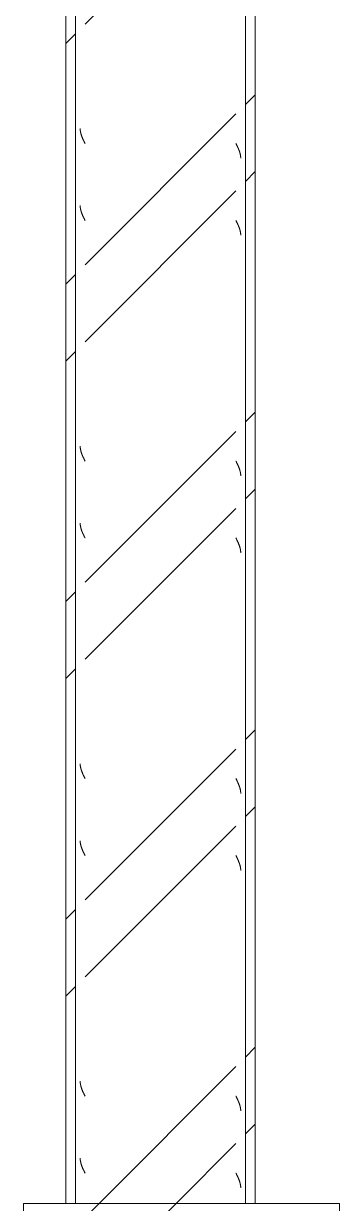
# Model space of a CAD drawing. Header units: centimetres. Extents: x -13467 to 3766, y -437 to 1921.
# Drawn here: x -12469.7 to -12419.7, y 94 to 280.8 of the extents above; entities that cross this region are included whole.
import ezdxf

# ---------------------------------------------------------------- set-up
doc = ezdxf.new("R2010")
doc.units = ezdxf.units.CM
doc.layers.add('S-COLS', color=7, linetype='Continuous', lineweight=9)
pattern_1 = [(45, (-5050.647, 712), (-25.14472, 25.14472), []), (45, (-5050.647, 750.1), (-25.14472, 25.14472), [])]

# ---------------------------------------------------------------- blocks, each defined once
blk = doc.blocks.new('FP_11-Sección 1-1')
at = {"layer": 'S-COLS', "color": 9, "true_color": 0xc0c0c0}
for p, q in [((-12436.04, 261.83), (-12436.06, 261.86)), ((-12436.02, 261.79), (-12436.04, 261.83)), ((-12436, 261.75), (-12436.02, 261.79)), ((-12435.98, 261.71), (-12436, 261.75)), ((-12435.97, 261.68), (-12435.98, 261.71)), ((-12435.95, 261.64), (-12435.97, 261.68)), ((-12435.93, 261.6), (-12435.95, 261.64)), ((-12435.91, 261.56), (-12435.93, 261.6)), ((-12435.89, 261.53), (-12435.91, 261.56)), ((-12435.87, 261.49), (-12435.89, 261.53)), ((-12435.85, 261.45), (-12435.87, 261.49)), ((-12435.84, 261.41), (-12435.85, 261.45)), ((-12435.82, 261.38), (-12435.84, 261.41)), ((-12435.8, 261.34), (-12435.82, 261.38)), ((-12435.78, 261.3), (-12435.8, 261.34)), ((-12435.77, 261.27), (-12435.78, 261.3)), ((-12435.75, 261.23), (-12435.77, 261.27)), ((-12435.73, 261.19), (-12435.75, 261.23)), ((-12435.71, 261.15), (-12435.73, 261.19)), ((-12435.7, 261.12), (-12435.71, 261.15)), ((-12435.68, 261.08), (-12435.7, 261.12)), ((-12435.66, 261.04), (-12435.68, 261.08)), ((-12435.65, 261), (-12435.66, 261.04)), ((-12435.63, 260.97), (-12435.65, 261)), ((-12435.62, 260.93), (-12435.63, 260.97)), ((-12435.6, 260.89), (-12435.62, 260.93)), ((-12435.59, 260.86), (-12435.6, 260.89)), ((-12435.57, 260.82), (-12435.59, 260.86)), ((-12435.56, 260.78), (-12435.57, 260.82)), ((-12435.54, 260.74), (-12435.56, 260.78)), ((-12435.53, 260.71), (-12435.54, 260.74)), ((-12435.52, 260.67), (-12435.53, 260.71)), ((-12435.5, 260.63), (-12435.52, 260.67)), ((-12435.49, 260.59), (-12435.5, 260.63)), ((-12435.48, 260.56), (-12435.49, 260.59)), ((-12435.47, 260.52), (-12435.48, 260.56)), ((-12435.45, 260.48), (-12435.47, 260.52)), ((-12435.44, 260.44), (-12435.45, 260.48)), ((-12435.43, 260.41), (-12435.44, 260.44)), ((-12435.42, 260.37), (-12435.43, 260.41)), ((-12435.41, 260.33), (-12435.42, 260.37)), ((-12435.4, 260.3), (-12435.41, 260.33)), ((-12435.39, 260.26), (-12435.4, 260.3)), ((-12435.38, 260.22), (-12435.39, 260.26)), ((-12435.37, 260.18), (-12435.38, 260.22)), ((-12435.36, 260.15), (-12435.37, 260.18)), ((-12435.36, 260.11), (-12435.36, 260.15)), ((-12435.35, 260.07), (-12435.36, 260.11)), ((-12435.34, 260.03), (-12435.35, 260.07)), ((-12435.34, 260), (-12435.34, 260.03)), ((-12435.33, 259.96), (-12435.34, 260)), ((-12435.32, 259.92), (-12435.33, 259.96)), ((-12435.32, 259.89), (-12435.32, 259.92)), ((-12435.31, 259.85), (-12435.32, 259.89)), ((-12435.31, 259.81), (-12435.31, 259.85)), ((-12435.31, 259.77), (-12435.31, 259.81)), ((-12435.3, 259.74), (-12435.31, 259.77)), ((-12435.3, 259.7), (-12435.3, 259.74)), ((-12435.3, 259.66), (-12435.3, 259.7)), ((-12435.29, 259.62), (-12435.3, 259.66)), ((-12435.29, 259.59), (-12435.29, 259.62)), ((-12435.29, 259.55), (-12435.29, 259.59)), ((-12435.29, 259.51), (-12435.29, 259.55)), ((-12436.04, 249.64), (-12436.06, 249.67)), ((-12436.02, 249.6), (-12436.04, 249.64)), ((-12436, 249.56), (-12436.02, 249.6)), ((-12435.98, 249.52), (-12436, 249.56)), ((-12435.97, 249.49), (-12435.98, 249.52)), ((-12435.95, 249.45), (-12435.97, 249.49)), ((-12435.93, 249.41), (-12435.95, 249.45)), ((-12435.91, 249.37), (-12435.93, 249.41)), ((-12435.89, 249.34), (-12435.91, 249.37)), ((-12435.87, 249.3), (-12435.89, 249.34)), ((-12435.85, 249.26), (-12435.87, 249.3)), ((-12435.84, 249.23), (-12435.85, 249.26)), ((-12435.82, 249.19), (-12435.84, 249.23)), ((-12435.8, 249.15), (-12435.82, 249.19)), ((-12435.78, 249.11), (-12435.8, 249.15)), ((-12435.77, 249.08), (-12435.78, 249.11)), ((-12435.75, 249.04), (-12435.77, 249.08)), ((-12435.73, 249), (-12435.75, 249.04)), ((-12435.71, 248.96), (-12435.73, 249)), ((-12435.7, 248.93), (-12435.71, 248.96)), ((-12435.68, 248.89), (-12435.7, 248.93)), ((-12435.66, 248.85), (-12435.68, 248.89)), ((-12435.65, 248.81), (-12435.66, 248.85)), ((-12435.63, 248.78), (-12435.65, 248.81)), ((-12435.62, 248.74), (-12435.63, 248.78)), ((-12435.6, 248.7), (-12435.62, 248.74)), ((-12435.59, 248.67), (-12435.6, 248.7)), ((-12435.57, 248.63), (-12435.59, 248.67)), ((-12435.56, 248.59), (-12435.57, 248.63)), ((-12435.54, 248.55), (-12435.56, 248.59)), ((-12435.53, 248.52), (-12435.54, 248.55)), ((-12435.52, 248.48), (-12435.53, 248.52)), ((-12435.5, 248.44), (-12435.52, 248.48)), ((-12435.49, 248.4), (-12435.5, 248.44)), ((-12435.48, 248.37), (-12435.49, 248.4)), ((-12435.47, 248.33), (-12435.48, 248.37)), ((-12435.45, 248.29), (-12435.47, 248.33)), ((-12435.44, 248.26), (-12435.45, 248.29)), ((-12435.43, 248.22), (-12435.44, 248.26)), ((-12435.42, 248.18), (-12435.43, 248.22)), ((-12435.41, 248.14), (-12435.42, 248.18)), ((-12435.4, 248.11), (-12435.41, 248.14)), ((-12435.39, 248.07), (-12435.4, 248.11)), ((-12435.38, 248.03), (-12435.39, 248.07)), ((-12435.37, 247.99), (-12435.38, 248.03)), ((-12435.36, 247.96), (-12435.37, 247.99)), ((-12435.36, 247.92), (-12435.36, 247.96)), ((-12435.35, 247.88), (-12435.36, 247.92)), ((-12435.34, 247.84), (-12435.35, 247.88)), ((-12435.34, 247.81), (-12435.34, 247.84)), ((-12435.33, 247.77), (-12435.34, 247.81)), ((-12435.32, 247.73), (-12435.33, 247.77)), ((-12435.32, 247.7), (-12435.32, 247.73)), ((-12435.31, 247.66), (-12435.32, 247.7)), ((-12435.31, 247.62), (-12435.31, 247.66)), ((-12435.31, 247.58), (-12435.31, 247.62)), ((-12435.3, 247.55), (-12435.31, 247.58)), ((-12435.3, 247.51), (-12435.3, 247.55)), ((-12435.3, 247.47), (-12435.3, 247.51)), ((-12435.29, 247.43), (-12435.3, 247.47)), ((-12435.29, 247.4), (-12435.29, 247.43)), ((-12435.29, 247.36), (-12435.29, 247.4)), ((-12435.29, 247.32), (-12435.29, 247.36)), ((-12436.04, 211.54), (-12436.06, 211.57)), ((-12436.02, 211.5), (-12436.04, 211.54)), ((-12436, 211.46), (-12436.02, 211.5)), ((-12435.98, 211.42), (-12436, 211.46)), ((-12435.97, 211.39), (-12435.98, 211.42)), ((-12435.95, 211.35), (-12435.97, 211.39)), ((-12435.93, 211.31), (-12435.95, 211.35)), ((-12435.91, 211.27), (-12435.93, 211.31)), ((-12435.89, 211.24), (-12435.91, 211.27)), ((-12435.87, 211.2), (-12435.89, 211.24)), ((-12435.85, 211.16), (-12435.87, 211.2)), ((-12435.84, 211.13), (-12435.85, 211.16)), ((-12435.82, 211.09), (-12435.84, 211.13)), ((-12435.8, 211.05), (-12435.82, 211.09)), ((-12435.78, 211.01), (-12435.8, 211.05)), ((-12435.77, 210.98), (-12435.78, 211.01)), ((-12435.75, 210.94), (-12435.77, 210.98)), ((-12435.73, 210.9), (-12435.75, 210.94)), ((-12435.71, 210.86), (-12435.73, 210.9)), ((-12435.7, 210.83), (-12435.71, 210.86)), ((-12435.68, 210.79), (-12435.7, 210.83)), ((-12435.66, 210.75), (-12435.68, 210.79)), ((-12435.65, 210.71), (-12435.66, 210.75)), ((-12435.63, 210.68), (-12435.65, 210.71)), ((-12435.62, 210.64), (-12435.63, 210.68)), ((-12435.6, 210.6), (-12435.62, 210.64)), ((-12435.59, 210.57), (-12435.6, 210.6)), ((-12435.57, 210.53), (-12435.59, 210.57)), ((-12435.56, 210.49), (-12435.57, 210.53)), ((-12435.54, 210.45), (-12435.56, 210.49)), ((-12435.53, 210.42), (-12435.54, 210.45)), ((-12435.52, 210.38), (-12435.53, 210.42)), ((-12435.5, 210.34), (-12435.52, 210.38)), ((-12435.49, 210.3), (-12435.5, 210.34)), ((-12435.48, 210.27), (-12435.49, 210.3)), ((-12435.47, 210.23), (-12435.48, 210.27)), ((-12435.45, 210.19), (-12435.47, 210.23)), ((-12435.44, 210.16), (-12435.45, 210.19)), ((-12435.43, 210.12), (-12435.44, 210.16)), ((-12435.42, 210.08), (-12435.43, 210.12)), ((-12435.41, 210.04), (-12435.42, 210.08)), ((-12435.4, 210.01), (-12435.41, 210.04)), ((-12435.39, 209.97), (-12435.4, 210.01)), ((-12435.38, 209.93), (-12435.39, 209.97)), ((-12435.37, 209.89), (-12435.38, 209.93)), ((-12435.36, 209.86), (-12435.37, 209.89)), ((-12435.36, 209.82), (-12435.36, 209.86)), ((-12435.35, 209.78), (-12435.36, 209.82)), ((-12435.34, 209.74), (-12435.35, 209.78)), ((-12435.34, 209.71), (-12435.34, 209.74)), ((-12435.33, 209.67), (-12435.34, 209.71)), ((-12435.32, 209.63), (-12435.33, 209.67)), ((-12435.32, 209.6), (-12435.32, 209.63)), ((-12435.31, 209.56), (-12435.32, 209.6)), ((-12435.31, 209.52), (-12435.31, 209.56)), ((-12435.31, 209.48), (-12435.31, 209.52)), ((-12435.3, 209.45), (-12435.31, 209.48)), ((-12435.3, 209.41), (-12435.3, 209.45)), ((-12435.3, 209.37), (-12435.3, 209.41)), ((-12435.29, 209.33), (-12435.3, 209.37)), ((-12435.29, 209.3), (-12435.29, 209.33)), ((-12435.29, 209.26), (-12435.29, 209.3)), ((-12435.29, 209.22), (-12435.29, 209.26)), ((-12436.04, 199.35), (-12436.06, 199.38)), ((-12436.02, 199.31), (-12436.04, 199.35)), ((-12436, 199.27), (-12436.02, 199.31)), ((-12435.98, 199.23), (-12436, 199.27)), ((-12435.97, 199.2), (-12435.98, 199.23)), ((-12435.95, 199.16), (-12435.97, 199.2)), ((-12435.93, 199.12), (-12435.95, 199.16)), ((-12435.91, 199.09), (-12435.93, 199.12)), ((-12435.89, 199.05), (-12435.91, 199.09)), ((-12435.87, 199.01), (-12435.89, 199.05)), ((-12435.85, 198.97), (-12435.87, 199.01)), ((-12435.84, 198.94), (-12435.85, 198.97)), ((-12435.82, 198.9), (-12435.84, 198.94)), ((-12435.8, 198.86), (-12435.82, 198.9)), ((-12435.78, 198.82), (-12435.8, 198.86)), ((-12435.77, 198.79), (-12435.78, 198.82)), ((-12435.75, 198.75), (-12435.77, 198.79)), ((-12435.73, 198.71), (-12435.75, 198.75)), ((-12435.71, 198.67), (-12435.73, 198.71)), ((-12435.7, 198.64), (-12435.71, 198.67)), ((-12435.68, 198.6), (-12435.7, 198.64)), ((-12435.66, 198.56), (-12435.68, 198.6)), ((-12435.65, 198.53), (-12435.66, 198.56)), ((-12435.63, 198.49), (-12435.65, 198.53)), ((-12435.62, 198.45), (-12435.63, 198.49)), ((-12435.6, 198.41), (-12435.62, 198.45)), ((-12435.59, 198.38), (-12435.6, 198.41)), ((-12435.57, 198.34), (-12435.59, 198.38)), ((-12435.56, 198.3), (-12435.57, 198.34)), ((-12435.54, 198.26), (-12435.56, 198.3)), ((-12435.53, 198.23), (-12435.54, 198.26)), ((-12435.52, 198.19), (-12435.53, 198.23)), ((-12435.5, 198.15), (-12435.52, 198.19)), ((-12435.49, 198.12), (-12435.5, 198.15)), ((-12435.48, 198.08), (-12435.49, 198.12)), ((-12435.47, 198.04), (-12435.48, 198.08)), ((-12435.45, 198), (-12435.47, 198.04)), ((-12435.44, 197.97), (-12435.45, 198)), ((-12435.43, 197.93), (-12435.44, 197.97)), ((-12435.42, 197.89), (-12435.43, 197.93)), ((-12435.41, 197.85), (-12435.42, 197.89)), ((-12435.4, 197.82), (-12435.41, 197.85)), ((-12435.39, 197.78), (-12435.4, 197.82)), ((-12435.38, 197.74), (-12435.39, 197.78)), ((-12435.37, 197.7), (-12435.38, 197.74)), ((-12435.36, 197.67), (-12435.37, 197.7)), ((-12435.36, 197.63), (-12435.36, 197.67)), ((-12435.35, 197.59), (-12435.36, 197.63)), ((-12435.34, 197.56), (-12435.35, 197.59)), ((-12435.34, 197.52), (-12435.34, 197.56)), ((-12435.33, 197.48), (-12435.34, 197.52)), ((-12435.32, 197.44), (-12435.33, 197.48)), ((-12435.32, 197.41), (-12435.32, 197.44)), ((-12435.31, 197.37), (-12435.32, 197.41)), ((-12435.31, 197.33), (-12435.31, 197.37)), ((-12435.31, 197.29), (-12435.31, 197.33)), ((-12435.3, 197.26), (-12435.31, 197.29)), ((-12435.3, 197.22), (-12435.3, 197.26)), ((-12435.3, 197.18), (-12435.3, 197.22)), ((-12435.29, 197.15), (-12435.3, 197.18)), ((-12435.29, 197.11), (-12435.29, 197.15)), ((-12435.29, 197.07), (-12435.29, 197.11)), ((-12435.29, 197.03), (-12435.29, 197.07)), ((-12436.04, 161.25), (-12436.06, 161.28)), ((-12436.02, 161.21), (-12436.04, 161.25)), ((-12436, 161.17), (-12436.02, 161.21)), ((-12435.98, 161.13), (-12436, 161.17)), ((-12435.97, 161.1), (-12435.98, 161.13)), ((-12435.95, 161.06), (-12435.97, 161.1)), ((-12435.93, 161.02), (-12435.95, 161.06)), ((-12435.91, 160.99), (-12435.93, 161.02)), ((-12435.89, 160.95), (-12435.91, 160.99)), ((-12435.87, 160.91), (-12435.89, 160.95)), ((-12435.85, 160.87), (-12435.87, 160.91)), ((-12435.84, 160.84), (-12435.85, 160.87)), ((-12435.82, 160.8), (-12435.84, 160.84)), ((-12435.8, 160.76), (-12435.82, 160.8)), ((-12435.78, 160.72), (-12435.8, 160.76)), ((-12435.77, 160.69), (-12435.78, 160.72)), ((-12435.75, 160.65), (-12435.77, 160.69)), ((-12435.73, 160.61), (-12435.75, 160.65)), ((-12435.71, 160.57), (-12435.73, 160.61)), ((-12435.7, 160.54), (-12435.71, 160.57)), ((-12435.68, 160.5), (-12435.7, 160.54)), ((-12435.66, 160.46), (-12435.68, 160.5)), ((-12435.65, 160.43), (-12435.66, 160.46)), ((-12435.63, 160.39), (-12435.65, 160.43)), ((-12435.62, 160.35), (-12435.63, 160.39)), ((-12435.6, 160.31), (-12435.62, 160.35)), ((-12435.59, 160.28), (-12435.6, 160.31)), ((-12435.57, 160.24), (-12435.59, 160.28)), ((-12435.56, 160.2), (-12435.57, 160.24)), ((-12435.54, 160.16), (-12435.56, 160.2)), ((-12435.53, 160.13), (-12435.54, 160.16)), ((-12435.52, 160.09), (-12435.53, 160.13)), ((-12435.5, 160.05), (-12435.52, 160.09)), ((-12435.49, 160.02), (-12435.5, 160.05)), ((-12435.48, 159.98), (-12435.49, 160.02)), ((-12435.47, 159.94), (-12435.48, 159.98)), ((-12435.45, 159.9), (-12435.47, 159.94)), ((-12435.44, 159.87), (-12435.45, 159.9)), ((-12435.43, 159.83), (-12435.44, 159.87)), ((-12435.42, 159.79), (-12435.43, 159.83)), ((-12435.41, 159.75), (-12435.42, 159.79)), ((-12435.4, 159.72), (-12435.41, 159.75)), ((-12435.39, 159.68), (-12435.4, 159.72)), ((-12435.38, 159.64), (-12435.39, 159.68)), ((-12435.37, 159.6), (-12435.38, 159.64)), ((-12435.36, 159.57), (-12435.37, 159.6)), ((-12435.36, 159.53), (-12435.36, 159.57)), ((-12435.35, 159.49), (-12435.36, 159.53)), ((-12435.34, 159.46), (-12435.35, 159.49)), ((-12435.34, 159.42), (-12435.34, 159.46)), ((-12435.33, 159.38), (-12435.34, 159.42)), ((-12435.32, 159.34), (-12435.33, 159.38)), ((-12435.32, 159.31), (-12435.32, 159.34)), ((-12435.31, 159.27), (-12435.32, 159.31)), ((-12435.31, 159.23), (-12435.31, 159.27)), ((-12435.31, 159.19), (-12435.31, 159.23)), ((-12435.3, 159.16), (-12435.31, 159.19)), ((-12435.3, 159.12), (-12435.3, 159.16)), ((-12435.3, 159.08), (-12435.3, 159.12)), ((-12435.29, 159.05), (-12435.3, 159.08)), ((-12435.29, 159.01), (-12435.29, 159.05)), ((-12435.29, 158.97), (-12435.29, 159.01)), ((-12435.29, 158.93), (-12435.29, 158.97)), ((-12436.04, 149.06), (-12436.06, 149.09)), ((-12436.02, 149.02), (-12436.04, 149.06)), ((-12436, 148.98), (-12436.02, 149.02)), ((-12435.98, 148.94), (-12436, 148.98)), ((-12435.97, 148.91), (-12435.98, 148.94)), ((-12435.95, 148.87), (-12435.97, 148.91)), ((-12435.93, 148.83), (-12435.95, 148.87)), ((-12435.91, 148.8), (-12435.93, 148.83)), ((-12435.89, 148.76), (-12435.91, 148.8)), ((-12435.87, 148.72), (-12435.89, 148.76)), ((-12435.85, 148.68), (-12435.87, 148.72)), ((-12435.84, 148.65), (-12435.85, 148.68)), ((-12435.82, 148.61), (-12435.84, 148.65)), ((-12435.8, 148.57), (-12435.82, 148.61)), ((-12435.78, 148.53), (-12435.8, 148.57)), ((-12435.77, 148.5), (-12435.78, 148.53)), ((-12435.75, 148.46), (-12435.77, 148.5)), ((-12435.73, 148.42), (-12435.75, 148.46)), ((-12435.71, 148.39), (-12435.73, 148.42)), ((-12435.7, 148.35), (-12435.71, 148.39)), ((-12435.68, 148.31), (-12435.7, 148.35)), ((-12435.66, 148.27), (-12435.68, 148.31)), ((-12435.65, 148.24), (-12435.66, 148.27)), ((-12435.63, 148.2), (-12435.65, 148.24)), ((-12435.62, 148.16), (-12435.63, 148.2)), ((-12435.6, 148.12), (-12435.62, 148.16)), ((-12435.59, 148.09), (-12435.6, 148.12)), ((-12435.57, 148.05), (-12435.59, 148.09)), ((-12435.56, 148.01), (-12435.57, 148.05)), ((-12435.54, 147.97), (-12435.56, 148.01)), ((-12435.53, 147.94), (-12435.54, 147.97)), ((-12435.52, 147.9), (-12435.53, 147.94)), ((-12435.5, 147.86), (-12435.52, 147.9)), ((-12435.49, 147.83), (-12435.5, 147.86)), ((-12435.48, 147.79), (-12435.49, 147.83)), ((-12435.47, 147.75), (-12435.48, 147.79)), ((-12435.45, 147.71), (-12435.47, 147.75)), ((-12435.44, 147.68), (-12435.45, 147.71)), ((-12435.43, 147.64), (-12435.44, 147.68)), ((-12435.42, 147.6), (-12435.43, 147.64)), ((-12435.41, 147.56), (-12435.42, 147.6)), ((-12435.4, 147.53), (-12435.41, 147.56)), ((-12435.39, 147.49), (-12435.4, 147.53)), ((-12435.38, 147.45), (-12435.39, 147.49)), ((-12435.37, 147.42), (-12435.38, 147.45)), ((-12435.36, 147.38), (-12435.37, 147.42)), ((-12435.36, 147.34), (-12435.36, 147.38)), ((-12435.35, 147.3), (-12435.36, 147.34)), ((-12435.34, 147.27), (-12435.35, 147.3)), ((-12435.34, 147.23), (-12435.34, 147.27)), ((-12435.33, 147.19), (-12435.34, 147.23)), ((-12435.32, 147.15), (-12435.33, 147.19)), ((-12435.32, 147.12), (-12435.32, 147.15)), ((-12435.31, 147.08), (-12435.32, 147.12)), ((-12435.31, 147.04), (-12435.31, 147.08)), ((-12435.31, 147), (-12435.31, 147.04)), ((-12435.3, 146.97), (-12435.31, 147)), ((-12435.3, 146.93), (-12435.3, 146.97)), ((-12435.3, 146.89), (-12435.3, 146.93)), ((-12435.29, 146.86), (-12435.3, 146.89)), ((-12435.29, 146.82), (-12435.29, 146.86)), ((-12435.29, 146.78), (-12435.29, 146.82)), ((-12435.29, 146.74), (-12435.29, 146.78)), ((-12436.04, 110.96), (-12436.06, 110.99)), ((-12436.02, 110.92), (-12436.04, 110.96)), ((-12436, 110.88), (-12436.02, 110.92)), ((-12435.98, 110.84), (-12436, 110.88)), ((-12435.97, 110.81), (-12435.98, 110.84)), ((-12435.95, 110.77), (-12435.97, 110.81)), ((-12435.93, 110.73), (-12435.95, 110.77)), ((-12435.91, 110.7), (-12435.93, 110.73)), ((-12435.89, 110.66), (-12435.91, 110.7)), ((-12435.87, 110.62), (-12435.89, 110.66)), ((-12435.85, 110.58), (-12435.87, 110.62)), ((-12435.84, 110.55), (-12435.85, 110.58)), ((-12435.82, 110.51), (-12435.84, 110.55)), ((-12435.8, 110.47), (-12435.82, 110.51)), ((-12435.78, 110.43), (-12435.8, 110.47)), ((-12435.77, 110.4), (-12435.78, 110.43)), ((-12435.75, 110.36), (-12435.77, 110.4)), ((-12435.73, 110.32), (-12435.75, 110.36)), ((-12435.71, 110.29), (-12435.73, 110.32)), ((-12435.7, 110.25), (-12435.71, 110.29)), ((-12435.68, 110.21), (-12435.7, 110.25)), ((-12435.66, 110.17), (-12435.68, 110.21)), ((-12435.65, 110.14), (-12435.66, 110.17)), ((-12435.63, 110.1), (-12435.65, 110.14)), ((-12435.62, 110.06), (-12435.63, 110.1)), ((-12435.6, 110.02), (-12435.62, 110.06)), ((-12435.59, 109.99), (-12435.6, 110.02)), ((-12435.57, 109.95), (-12435.59, 109.99)), ((-12435.56, 109.91), (-12435.57, 109.95)), ((-12435.54, 109.87), (-12435.56, 109.91)), ((-12435.53, 109.84), (-12435.54, 109.87)), ((-12435.52, 109.8), (-12435.53, 109.84)), ((-12435.5, 109.76), (-12435.52, 109.8)), ((-12435.49, 109.73), (-12435.5, 109.76)), ((-12435.48, 109.69), (-12435.49, 109.73)), ((-12435.47, 109.65), (-12435.48, 109.69)), ((-12435.45, 109.61), (-12435.47, 109.65)), ((-12435.44, 109.58), (-12435.45, 109.61)), ((-12435.43, 109.54), (-12435.44, 109.58)), ((-12435.42, 109.5), (-12435.43, 109.54)), ((-12435.41, 109.46), (-12435.42, 109.5)), ((-12435.4, 109.43), (-12435.41, 109.46)), ((-12435.39, 109.39), (-12435.4, 109.43)), ((-12435.38, 109.35), (-12435.39, 109.39)), ((-12435.37, 109.32), (-12435.38, 109.35)), ((-12435.36, 109.28), (-12435.37, 109.32)), ((-12435.36, 109.24), (-12435.36, 109.28)), ((-12435.35, 109.2), (-12435.36, 109.24)), ((-12435.34, 109.17), (-12435.35, 109.2)), ((-12435.34, 109.13), (-12435.34, 109.17)), ((-12435.33, 109.09), (-12435.34, 109.13)), ((-12435.32, 109.05), (-12435.33, 109.09)), ((-12435.32, 109.02), (-12435.32, 109.05)), ((-12435.31, 108.98), (-12435.32, 109.02)), ((-12435.31, 108.94), (-12435.31, 108.98)), ((-12435.31, 108.9), (-12435.31, 108.94)), ((-12435.3, 108.87), (-12435.31, 108.9)), ((-12435.3, 108.83), (-12435.3, 108.87)), ((-12435.3, 108.79), (-12435.3, 108.83)), ((-12435.29, 108.76), (-12435.3, 108.79)), ((-12435.29, 108.72), (-12435.29, 108.76)), ((-12435.29, 108.68), (-12435.29, 108.72)), ((-12435.29, 108.64), (-12435.29, 108.68)), ((-12436.04, 98.77), (-12436.06, 98.8)), ((-12436.02, 98.73), (-12436.04, 98.77)), ((-12436, 98.69), (-12436.02, 98.73)), ((-12435.98, 98.66), (-12436, 98.69)), ((-12435.97, 98.62), (-12435.98, 98.66)), ((-12435.95, 98.58), (-12435.97, 98.62)), ((-12435.93, 98.54), (-12435.95, 98.58)), ((-12435.91, 98.51), (-12435.93, 98.54)), ((-12435.89, 98.47), (-12435.91, 98.51)), ((-12435.87, 98.43), (-12435.89, 98.47)), ((-12435.85, 98.39), (-12435.87, 98.43)), ((-12435.84, 98.36), (-12435.85, 98.39)), ((-12435.82, 98.32), (-12435.84, 98.36)), ((-12435.8, 98.28), (-12435.82, 98.32)), ((-12435.78, 98.25), (-12435.8, 98.28)), ((-12435.77, 98.21), (-12435.78, 98.25)), ((-12435.75, 98.17), (-12435.77, 98.21)), ((-12435.73, 98.13), (-12435.75, 98.17)), ((-12435.71, 98.1), (-12435.73, 98.13)), ((-12435.7, 98.06), (-12435.71, 98.1)), ((-12435.68, 98.02), (-12435.7, 98.06)), ((-12435.66, 97.98), (-12435.68, 98.02)), ((-12435.65, 97.95), (-12435.66, 97.98)), ((-12435.63, 97.91), (-12435.65, 97.95)), ((-12435.62, 97.87), (-12435.63, 97.91)), ((-12435.6, 97.83), (-12435.62, 97.87)), ((-12435.59, 97.8), (-12435.6, 97.83)), ((-12435.57, 97.76), (-12435.59, 97.8)), ((-12435.56, 97.72), (-12435.57, 97.76)), ((-12435.54, 97.69), (-12435.56, 97.72)), ((-12435.53, 97.65), (-12435.54, 97.69)), ((-12435.52, 97.61), (-12435.53, 97.65)), ((-12435.5, 97.57), (-12435.52, 97.61)), ((-12435.49, 97.54), (-12435.5, 97.57)), ((-12435.48, 97.5), (-12435.49, 97.54)), ((-12435.47, 97.46), (-12435.48, 97.5)), ((-12435.45, 97.42), (-12435.47, 97.46)), ((-12435.44, 97.39), (-12435.45, 97.42)), ((-12435.43, 97.35), (-12435.44, 97.39)), ((-12435.42, 97.31), (-12435.43, 97.35)), ((-12435.41, 97.28), (-12435.42, 97.31)), ((-12435.4, 97.24), (-12435.41, 97.28)), ((-12435.39, 97.2), (-12435.4, 97.24)), ((-12435.38, 97.16), (-12435.39, 97.2)), ((-12435.37, 97.13), (-12435.38, 97.16)), ((-12435.36, 97.09), (-12435.37, 97.13)), ((-12435.36, 97.05), (-12435.36, 97.09)), ((-12435.35, 97.01), (-12435.36, 97.05)), ((-12435.34, 96.98), (-12435.35, 97.01)), ((-12435.34, 96.94), (-12435.34, 96.98)), ((-12435.33, 96.9), (-12435.34, 96.94)), ((-12435.32, 96.86), (-12435.33, 96.9)), ((-12435.32, 96.83), (-12435.32, 96.86)), ((-12435.31, 96.79), (-12435.32, 96.83)), ((-12435.31, 96.75), (-12435.31, 96.79)), ((-12435.31, 96.72), (-12435.31, 96.75)), ((-12435.3, 96.68), (-12435.31, 96.72)), ((-12435.3, 96.64), (-12435.3, 96.68)), ((-12435.3, 96.6), (-12435.3, 96.64)), ((-12435.29, 96.57), (-12435.3, 96.6)), ((-12435.29, 96.53), (-12435.29, 96.57)), ((-12435.29, 96.49), (-12435.29, 96.53)), ((-12435.29, 96.45), (-12435.29, 96.49))]:
    blk.add_line(p, q, dxfattribs=at)
blk = doc.blocks.new('FP_12-Sección 1-1')
at = {"layer": 'S-COLS', "color": 9, "true_color": 0xc0c0c0}
for p, q in [((-12460.71, 264.18), (-12460.71, 264.21)), ((-12460.71, 264.14), (-12460.71, 264.18)), ((-12460.7, 264.1), (-12460.71, 264.14)), ((-12460.7, 264.06), (-12460.7, 264.1)), ((-12460.7, 264.03), (-12460.7, 264.06)), ((-12460.7, 263.99), (-12460.7, 264.03)), ((-12460.69, 263.95), (-12460.7, 263.99)), ((-12460.69, 263.91), (-12460.69, 263.95)), ((-12460.69, 263.88), (-12460.69, 263.91)), ((-12460.68, 263.84), (-12460.69, 263.88)), ((-12460.68, 263.8), (-12460.68, 263.84)), ((-12460.67, 263.76), (-12460.68, 263.8)), ((-12460.66, 263.73), (-12460.67, 263.76)), ((-12460.66, 263.69), (-12460.66, 263.73)), ((-12460.65, 263.65), (-12460.66, 263.69)), ((-12460.64, 263.62), (-12460.65, 263.65)), ((-12460.63, 263.58), (-12460.64, 263.62)), ((-12460.63, 263.54), (-12460.63, 263.58)), ((-12460.62, 263.5), (-12460.63, 263.54)), ((-12460.61, 263.47), (-12460.62, 263.5)), ((-12460.6, 263.43), (-12460.61, 263.47)), ((-12460.59, 263.39), (-12460.6, 263.43)), ((-12460.58, 263.35), (-12460.59, 263.39)), ((-12460.57, 263.32), (-12460.58, 263.35)), ((-12460.56, 263.28), (-12460.57, 263.32)), ((-12460.55, 263.24), (-12460.56, 263.28)), ((-12460.53, 263.21), (-12460.55, 263.24)), ((-12460.52, 263.17), (-12460.53, 263.21)), ((-12460.51, 263.13), (-12460.52, 263.17)), ((-12460.5, 263.09), (-12460.51, 263.13)), ((-12460.48, 263.06), (-12460.5, 263.09)), ((-12460.47, 263.02), (-12460.48, 263.06)), ((-12460.46, 262.98), (-12460.47, 263.02)), ((-12460.44, 262.94), (-12460.46, 262.98)), ((-12460.43, 262.91), (-12460.44, 262.94)), ((-12460.41, 262.87), (-12460.43, 262.91)), ((-12460.4, 262.83), (-12460.41, 262.87)), ((-12460.38, 262.79), (-12460.4, 262.83)), ((-12460.37, 262.76), (-12460.38, 262.79)), ((-12460.35, 262.72), (-12460.37, 262.76)), ((-12460.33, 262.68), (-12460.35, 262.72)), ((-12460.32, 262.65), (-12460.33, 262.68)), ((-12460.3, 262.61), (-12460.32, 262.65)), ((-12460.29, 262.57), (-12460.3, 262.61)), ((-12460.27, 262.53), (-12460.29, 262.57)), ((-12460.25, 262.5), (-12460.27, 262.53)), ((-12460.23, 262.46), (-12460.25, 262.5)), ((-12460.22, 262.42), (-12460.23, 262.46)), ((-12460.2, 262.38), (-12460.22, 262.42)), ((-12460.18, 262.35), (-12460.2, 262.38)), ((-12460.16, 262.31), (-12460.18, 262.35)), ((-12460.14, 262.27), (-12460.16, 262.31)), ((-12460.13, 262.24), (-12460.14, 262.27)), ((-12460.11, 262.2), (-12460.13, 262.24)), ((-12460.09, 262.16), (-12460.11, 262.2)), ((-12460.07, 262.12), (-12460.09, 262.16)), ((-12460.05, 262.09), (-12460.07, 262.12)), ((-12460.03, 262.05), (-12460.05, 262.09)), ((-12460.01, 262.01), (-12460.03, 262.05)), ((-12460, 261.97), (-12460.01, 262.01)), ((-12459.98, 261.94), (-12460, 261.97)), ((-12459.96, 261.9), (-12459.98, 261.94)), ((-12459.94, 261.86), (-12459.96, 261.9)), ((-12460.71, 251.99), (-12460.71, 252.02)), ((-12460.71, 251.95), (-12460.71, 251.99)), ((-12460.7, 251.91), (-12460.71, 251.95)), ((-12460.7, 251.87), (-12460.7, 251.91)), ((-12460.7, 251.84), (-12460.7, 251.87)), ((-12460.7, 251.8), (-12460.7, 251.84)), ((-12460.69, 251.76), (-12460.7, 251.8)), ((-12460.69, 251.72), (-12460.69, 251.76)), ((-12460.69, 251.69), (-12460.69, 251.72)), ((-12460.68, 251.65), (-12460.69, 251.69)), ((-12460.68, 251.61), (-12460.68, 251.65)), ((-12460.67, 251.58), (-12460.68, 251.61)), ((-12460.66, 251.54), (-12460.67, 251.58)), ((-12460.66, 251.5), (-12460.66, 251.54)), ((-12460.65, 251.46), (-12460.66, 251.5)), ((-12460.64, 251.43), (-12460.65, 251.46)), ((-12460.63, 251.39), (-12460.64, 251.43)), ((-12460.63, 251.35), (-12460.63, 251.39)), ((-12460.62, 251.31), (-12460.63, 251.35)), ((-12460.61, 251.28), (-12460.62, 251.31)), ((-12460.6, 251.24), (-12460.61, 251.28)), ((-12460.59, 251.2), (-12460.6, 251.24)), ((-12460.58, 251.17), (-12460.59, 251.2)), ((-12460.57, 251.13), (-12460.58, 251.17)), ((-12460.56, 251.09), (-12460.57, 251.13)), ((-12460.55, 251.05), (-12460.56, 251.09)), ((-12460.53, 251.02), (-12460.55, 251.05)), ((-12460.52, 250.98), (-12460.53, 251.02)), ((-12460.51, 250.94), (-12460.52, 250.98)), ((-12460.5, 250.9), (-12460.51, 250.94)), ((-12460.48, 250.87), (-12460.5, 250.9)), ((-12460.47, 250.83), (-12460.48, 250.87)), ((-12460.46, 250.79), (-12460.47, 250.83)), ((-12460.44, 250.75), (-12460.46, 250.79)), ((-12460.43, 250.72), (-12460.44, 250.75)), ((-12460.41, 250.68), (-12460.43, 250.72)), ((-12460.4, 250.64), (-12460.41, 250.68)), ((-12460.38, 250.61), (-12460.4, 250.64)), ((-12460.37, 250.57), (-12460.38, 250.61)), ((-12460.35, 250.53), (-12460.37, 250.57)), ((-12460.33, 250.49), (-12460.35, 250.53)), ((-12460.32, 250.46), (-12460.33, 250.49)), ((-12460.3, 250.42), (-12460.32, 250.46)), ((-12460.29, 250.38), (-12460.3, 250.42)), ((-12460.27, 250.34), (-12460.29, 250.38)), ((-12460.25, 250.31), (-12460.27, 250.34)), ((-12460.23, 250.27), (-12460.25, 250.31)), ((-12460.22, 250.23), (-12460.23, 250.27)), ((-12460.2, 250.2), (-12460.22, 250.23)), ((-12460.18, 250.16), (-12460.2, 250.2)), ((-12460.16, 250.12), (-12460.18, 250.16)), ((-12460.14, 250.08), (-12460.16, 250.12)), ((-12460.13, 250.05), (-12460.14, 250.08)), ((-12460.11, 250.01), (-12460.13, 250.05)), ((-12460.09, 249.97), (-12460.11, 250.01)), ((-12460.07, 249.93), (-12460.09, 249.97)), ((-12460.05, 249.9), (-12460.07, 249.93)), ((-12460.03, 249.86), (-12460.05, 249.9)), ((-12460.01, 249.82), (-12460.03, 249.86)), ((-12460, 249.78), (-12460.01, 249.82)), ((-12459.98, 249.75), (-12460, 249.78)), ((-12459.96, 249.71), (-12459.98, 249.75)), ((-12459.94, 249.67), (-12459.96, 249.71)), ((-12460.71, 213.89), (-12460.71, 213.92)), ((-12460.71, 213.85), (-12460.71, 213.89)), ((-12460.7, 213.81), (-12460.71, 213.85)), ((-12460.7, 213.77), (-12460.7, 213.81)), ((-12460.7, 213.74), (-12460.7, 213.77)), ((-12460.7, 213.7), (-12460.7, 213.74)), ((-12460.69, 213.66), (-12460.7, 213.7)), ((-12460.69, 213.62), (-12460.69, 213.66)), ((-12460.69, 213.59), (-12460.69, 213.62)), ((-12460.68, 213.55), (-12460.69, 213.59)), ((-12460.68, 213.51), (-12460.68, 213.55)), ((-12460.67, 213.48), (-12460.68, 213.51)), ((-12460.66, 213.44), (-12460.67, 213.48)), ((-12460.66, 213.4), (-12460.66, 213.44)), ((-12460.65, 213.36), (-12460.66, 213.4)), ((-12460.64, 213.33), (-12460.65, 213.36)), ((-12460.63, 213.29), (-12460.64, 213.33)), ((-12460.63, 213.25), (-12460.63, 213.29)), ((-12460.62, 213.21), (-12460.63, 213.25)), ((-12460.61, 213.18), (-12460.62, 213.21)), ((-12460.6, 213.14), (-12460.61, 213.18)), ((-12460.59, 213.1), (-12460.6, 213.14)), ((-12460.58, 213.07), (-12460.59, 213.1)), ((-12460.57, 213.03), (-12460.58, 213.07)), ((-12460.56, 212.99), (-12460.57, 213.03)), ((-12460.55, 212.95), (-12460.56, 212.99)), ((-12460.53, 212.92), (-12460.55, 212.95)), ((-12460.52, 212.88), (-12460.53, 212.92)), ((-12460.51, 212.84), (-12460.52, 212.88)), ((-12460.5, 212.8), (-12460.51, 212.84)), ((-12460.48, 212.77), (-12460.5, 212.8)), ((-12460.47, 212.73), (-12460.48, 212.77)), ((-12460.46, 212.69), (-12460.47, 212.73)), ((-12460.44, 212.65), (-12460.46, 212.69)), ((-12460.43, 212.62), (-12460.44, 212.65)), ((-12460.41, 212.58), (-12460.43, 212.62)), ((-12460.4, 212.54), (-12460.41, 212.58)), ((-12460.38, 212.51), (-12460.4, 212.54)), ((-12460.37, 212.47), (-12460.38, 212.51)), ((-12460.35, 212.43), (-12460.37, 212.47)), ((-12460.33, 212.39), (-12460.35, 212.43)), ((-12460.32, 212.36), (-12460.33, 212.39)), ((-12460.3, 212.32), (-12460.32, 212.36)), ((-12460.29, 212.28), (-12460.3, 212.32)), ((-12460.27, 212.24), (-12460.29, 212.28)), ((-12460.25, 212.21), (-12460.27, 212.24)), ((-12460.23, 212.17), (-12460.25, 212.21)), ((-12460.22, 212.13), (-12460.23, 212.17)), ((-12460.2, 212.1), (-12460.22, 212.13)), ((-12460.18, 212.06), (-12460.2, 212.1)), ((-12460.16, 212.02), (-12460.18, 212.06)), ((-12460.14, 211.98), (-12460.16, 212.02)), ((-12460.13, 211.95), (-12460.14, 211.98)), ((-12460.11, 211.91), (-12460.13, 211.95)), ((-12460.09, 211.87), (-12460.11, 211.91)), ((-12460.07, 211.83), (-12460.09, 211.87)), ((-12460.05, 211.8), (-12460.07, 211.83)), ((-12460.03, 211.76), (-12460.05, 211.8)), ((-12460.01, 211.72), (-12460.03, 211.76)), ((-12460, 211.68), (-12460.01, 211.72)), ((-12459.98, 211.65), (-12460, 211.68)), ((-12459.96, 211.61), (-12459.98, 211.65)), ((-12459.94, 211.57), (-12459.96, 211.61)), ((-12460.71, 201.7), (-12460.71, 201.73)), ((-12460.71, 201.66), (-12460.71, 201.7)), ((-12460.7, 201.62), (-12460.71, 201.66)), ((-12460.7, 201.58), (-12460.7, 201.62)), ((-12460.7, 201.55), (-12460.7, 201.58)), ((-12460.7, 201.51), (-12460.7, 201.55)), ((-12460.69, 201.47), (-12460.7, 201.51)), ((-12460.69, 201.44), (-12460.69, 201.47)), ((-12460.69, 201.4), (-12460.69, 201.44)), ((-12460.68, 201.36), (-12460.69, 201.4)), ((-12460.68, 201.32), (-12460.68, 201.36)), ((-12460.67, 201.29), (-12460.68, 201.32)), ((-12460.66, 201.25), (-12460.67, 201.29)), ((-12460.66, 201.21), (-12460.66, 201.25)), ((-12460.65, 201.17), (-12460.66, 201.21)), ((-12460.64, 201.14), (-12460.65, 201.17)), ((-12460.63, 201.1), (-12460.64, 201.14)), ((-12460.63, 201.06), (-12460.63, 201.1)), ((-12460.62, 201.02), (-12460.63, 201.06)), ((-12460.61, 200.99), (-12460.62, 201.02)), ((-12460.6, 200.95), (-12460.61, 200.99)), ((-12460.59, 200.91), (-12460.6, 200.95)), ((-12460.58, 200.88), (-12460.59, 200.91)), ((-12460.57, 200.84), (-12460.58, 200.88)), ((-12460.56, 200.8), (-12460.57, 200.84)), ((-12460.55, 200.76), (-12460.56, 200.8)), ((-12460.53, 200.73), (-12460.55, 200.76)), ((-12460.52, 200.69), (-12460.53, 200.73)), ((-12460.51, 200.65), (-12460.52, 200.69)), ((-12460.5, 200.61), (-12460.51, 200.65)), ((-12460.48, 200.58), (-12460.5, 200.61)), ((-12460.47, 200.54), (-12460.48, 200.58)), ((-12460.46, 200.5), (-12460.47, 200.54)), ((-12460.44, 200.47), (-12460.46, 200.5)), ((-12460.43, 200.43), (-12460.44, 200.47)), ((-12460.41, 200.39), (-12460.43, 200.43)), ((-12460.4, 200.35), (-12460.41, 200.39)), ((-12460.38, 200.32), (-12460.4, 200.35)), ((-12460.37, 200.28), (-12460.38, 200.32)), ((-12460.35, 200.24), (-12460.37, 200.28)), ((-12460.33, 200.2), (-12460.35, 200.24)), ((-12460.32, 200.17), (-12460.33, 200.2)), ((-12460.3, 200.13), (-12460.32, 200.17)), ((-12460.29, 200.09), (-12460.3, 200.13)), ((-12460.27, 200.05), (-12460.29, 200.09)), ((-12460.25, 200.02), (-12460.27, 200.05)), ((-12460.23, 199.98), (-12460.25, 200.02)), ((-12460.22, 199.94), (-12460.23, 199.98)), ((-12460.2, 199.91), (-12460.22, 199.94)), ((-12460.18, 199.87), (-12460.2, 199.91)), ((-12460.16, 199.83), (-12460.18, 199.87)), ((-12460.14, 199.79), (-12460.16, 199.83)), ((-12460.13, 199.76), (-12460.14, 199.79)), ((-12460.11, 199.72), (-12460.13, 199.76)), ((-12460.09, 199.68), (-12460.11, 199.72)), ((-12460.07, 199.64), (-12460.09, 199.68)), ((-12460.05, 199.61), (-12460.07, 199.64)), ((-12460.03, 199.57), (-12460.05, 199.61)), ((-12460.01, 199.53), (-12460.03, 199.57)), ((-12460, 199.5), (-12460.01, 199.53)), ((-12459.98, 199.46), (-12460, 199.5)), ((-12459.96, 199.42), (-12459.98, 199.46)), ((-12459.94, 199.38), (-12459.96, 199.42)), ((-12460.71, 163.6), (-12460.71, 163.63)), ((-12460.71, 163.56), (-12460.71, 163.6)), ((-12460.7, 163.52), (-12460.71, 163.56)), ((-12460.7, 163.48), (-12460.7, 163.52)), ((-12460.7, 163.45), (-12460.7, 163.48)), ((-12460.7, 163.41), (-12460.7, 163.45)), ((-12460.69, 163.37), (-12460.7, 163.41)), ((-12460.69, 163.34), (-12460.69, 163.37)), ((-12460.69, 163.3), (-12460.69, 163.34)), ((-12460.68, 163.26), (-12460.69, 163.3)), ((-12460.68, 163.22), (-12460.68, 163.26)), ((-12460.67, 163.19), (-12460.68, 163.22)), ((-12460.66, 163.15), (-12460.67, 163.19)), ((-12460.66, 163.11), (-12460.66, 163.15)), ((-12460.65, 163.07), (-12460.66, 163.11)), ((-12460.64, 163.04), (-12460.65, 163.07)), ((-12460.63, 163), (-12460.64, 163.04)), ((-12460.63, 162.96), (-12460.63, 163)), ((-12460.62, 162.92), (-12460.63, 162.96)), ((-12460.61, 162.89), (-12460.62, 162.92)), ((-12460.6, 162.85), (-12460.61, 162.89)), ((-12460.59, 162.81), (-12460.6, 162.85)), ((-12460.58, 162.78), (-12460.59, 162.81)), ((-12460.57, 162.74), (-12460.58, 162.78)), ((-12460.56, 162.7), (-12460.57, 162.74)), ((-12460.55, 162.66), (-12460.56, 162.7)), ((-12460.53, 162.63), (-12460.55, 162.66)), ((-12460.52, 162.59), (-12460.53, 162.63)), ((-12460.51, 162.55), (-12460.52, 162.59)), ((-12460.5, 162.51), (-12460.51, 162.55)), ((-12460.48, 162.48), (-12460.5, 162.51)), ((-12460.47, 162.44), (-12460.48, 162.48)), ((-12460.46, 162.4), (-12460.47, 162.44)), ((-12460.44, 162.37), (-12460.46, 162.4)), ((-12460.43, 162.33), (-12460.44, 162.37)), ((-12460.41, 162.29), (-12460.43, 162.33)), ((-12460.4, 162.25), (-12460.41, 162.29)), ((-12460.38, 162.22), (-12460.4, 162.25)), ((-12460.37, 162.18), (-12460.38, 162.22)), ((-12460.35, 162.14), (-12460.37, 162.18)), ((-12460.33, 162.1), (-12460.35, 162.14)), ((-12460.32, 162.07), (-12460.33, 162.1)), ((-12460.3, 162.03), (-12460.32, 162.07)), ((-12460.29, 161.99), (-12460.3, 162.03)), ((-12460.27, 161.95), (-12460.29, 161.99)), ((-12460.25, 161.92), (-12460.27, 161.95)), ((-12460.23, 161.88), (-12460.25, 161.92)), ((-12460.22, 161.84), (-12460.23, 161.88)), ((-12460.2, 161.81), (-12460.22, 161.84)), ((-12460.18, 161.77), (-12460.2, 161.81)), ((-12460.16, 161.73), (-12460.18, 161.77)), ((-12460.14, 161.69), (-12460.16, 161.73)), ((-12460.13, 161.66), (-12460.14, 161.69)), ((-12460.11, 161.62), (-12460.13, 161.66)), ((-12460.09, 161.58), (-12460.11, 161.62)), ((-12460.07, 161.54), (-12460.09, 161.58)), ((-12460.05, 161.51), (-12460.07, 161.54)), ((-12460.03, 161.47), (-12460.05, 161.51)), ((-12460.01, 161.43), (-12460.03, 161.47)), ((-12460, 161.4), (-12460.01, 161.43)), ((-12459.98, 161.36), (-12460, 161.4)), ((-12459.96, 161.32), (-12459.98, 161.36)), ((-12459.94, 161.28), (-12459.96, 161.32)), ((-12460.71, 151.41), (-12460.71, 151.44)), ((-12460.71, 151.37), (-12460.71, 151.41)), ((-12460.7, 151.33), (-12460.71, 151.37)), ((-12460.7, 151.29), (-12460.7, 151.33)), ((-12460.7, 151.26), (-12460.7, 151.29)), ((-12460.7, 151.22), (-12460.7, 151.26)), ((-12460.69, 151.18), (-12460.7, 151.22)), ((-12460.69, 151.15), (-12460.69, 151.18)), ((-12460.69, 151.11), (-12460.69, 151.15)), ((-12460.68, 151.07), (-12460.69, 151.11)), ((-12460.68, 151.03), (-12460.68, 151.07)), ((-12460.67, 151), (-12460.68, 151.03)), ((-12460.66, 150.96), (-12460.67, 151)), ((-12460.66, 150.92), (-12460.66, 150.96)), ((-12460.65, 150.88), (-12460.66, 150.92)), ((-12460.64, 150.85), (-12460.65, 150.88)), ((-12460.63, 150.81), (-12460.64, 150.85)), ((-12460.63, 150.77), (-12460.63, 150.81)), ((-12460.62, 150.74), (-12460.63, 150.77)), ((-12460.61, 150.7), (-12460.62, 150.74)), ((-12460.6, 150.66), (-12460.61, 150.7)), ((-12460.59, 150.62), (-12460.6, 150.66)), ((-12460.58, 150.59), (-12460.59, 150.62)), ((-12460.57, 150.55), (-12460.58, 150.59)), ((-12460.56, 150.51), (-12460.57, 150.55)), ((-12460.55, 150.47), (-12460.56, 150.51)), ((-12460.53, 150.44), (-12460.55, 150.47)), ((-12460.52, 150.4), (-12460.53, 150.44)), ((-12460.51, 150.36), (-12460.52, 150.4)), ((-12460.5, 150.32), (-12460.51, 150.36)), ((-12460.48, 150.29), (-12460.5, 150.32)), ((-12460.47, 150.25), (-12460.48, 150.29)), ((-12460.46, 150.21), (-12460.47, 150.25)), ((-12460.44, 150.18), (-12460.46, 150.21)), ((-12460.43, 150.14), (-12460.44, 150.18)), ((-12460.41, 150.1), (-12460.43, 150.14)), ((-12460.4, 150.06), (-12460.41, 150.1)), ((-12460.38, 150.03), (-12460.4, 150.06)), ((-12460.37, 149.99), (-12460.38, 150.03)), ((-12460.35, 149.95), (-12460.37, 149.99)), ((-12460.33, 149.91), (-12460.35, 149.95)), ((-12460.32, 149.88), (-12460.33, 149.91)), ((-12460.3, 149.84), (-12460.32, 149.88)), ((-12460.29, 149.8), (-12460.3, 149.84)), ((-12460.27, 149.77), (-12460.29, 149.8)), ((-12460.25, 149.73), (-12460.27, 149.77)), ((-12460.23, 149.69), (-12460.25, 149.73)), ((-12460.22, 149.65), (-12460.23, 149.69)), ((-12460.2, 149.62), (-12460.22, 149.65)), ((-12460.18, 149.58), (-12460.2, 149.62)), ((-12460.16, 149.54), (-12460.18, 149.58)), ((-12460.14, 149.5), (-12460.16, 149.54)), ((-12460.13, 149.47), (-12460.14, 149.5)), ((-12460.11, 149.43), (-12460.13, 149.47)), ((-12460.09, 149.39), (-12460.11, 149.43)), ((-12460.07, 149.36), (-12460.09, 149.39)), ((-12460.05, 149.32), (-12460.07, 149.36)), ((-12460.03, 149.28), (-12460.05, 149.32)), ((-12460.01, 149.24), (-12460.03, 149.28)), ((-12460, 149.21), (-12460.01, 149.24)), ((-12459.98, 149.17), (-12460, 149.21)), ((-12459.96, 149.13), (-12459.98, 149.17)), ((-12459.94, 149.09), (-12459.96, 149.13)), ((-12460.71, 113.31), (-12460.71, 113.34)), ((-12460.71, 113.27), (-12460.71, 113.31)), ((-12460.7, 113.23), (-12460.71, 113.27)), ((-12460.7, 113.19), (-12460.7, 113.23)), ((-12460.7, 113.16), (-12460.7, 113.19)), ((-12460.7, 113.12), (-12460.7, 113.16)), ((-12460.69, 113.08), (-12460.7, 113.12)), ((-12460.69, 113.05), (-12460.69, 113.08)), ((-12460.69, 113.01), (-12460.69, 113.05)), ((-12460.68, 112.97), (-12460.69, 113.01)), ((-12460.68, 112.93), (-12460.68, 112.97)), ((-12460.67, 112.9), (-12460.68, 112.93)), ((-12460.66, 112.86), (-12460.67, 112.9)), ((-12460.66, 112.82), (-12460.66, 112.86)), ((-12460.65, 112.78), (-12460.66, 112.82)), ((-12460.64, 112.75), (-12460.65, 112.78)), ((-12460.63, 112.71), (-12460.64, 112.75)), ((-12460.63, 112.67), (-12460.63, 112.71)), ((-12460.62, 112.64), (-12460.63, 112.67)), ((-12460.61, 112.6), (-12460.62, 112.64)), ((-12460.6, 112.56), (-12460.61, 112.6)), ((-12460.59, 112.52), (-12460.6, 112.56)), ((-12460.58, 112.49), (-12460.59, 112.52)), ((-12460.57, 112.45), (-12460.58, 112.49)), ((-12460.56, 112.41), (-12460.57, 112.45)), ((-12460.55, 112.37), (-12460.56, 112.41)), ((-12460.53, 112.34), (-12460.55, 112.37)), ((-12460.52, 112.3), (-12460.53, 112.34)), ((-12460.51, 112.26), (-12460.52, 112.3)), ((-12460.5, 112.22), (-12460.51, 112.26)), ((-12460.48, 112.19), (-12460.5, 112.22)), ((-12460.47, 112.15), (-12460.48, 112.19)), ((-12460.46, 112.11), (-12460.47, 112.15)), ((-12460.44, 112.08), (-12460.46, 112.11)), ((-12460.43, 112.04), (-12460.44, 112.08)), ((-12460.41, 112), (-12460.43, 112.04)), ((-12460.4, 111.96), (-12460.41, 112)), ((-12460.38, 111.93), (-12460.4, 111.96)), ((-12460.37, 111.89), (-12460.38, 111.93)), ((-12460.35, 111.85), (-12460.37, 111.89)), ((-12460.33, 111.81), (-12460.35, 111.85)), ((-12460.32, 111.78), (-12460.33, 111.81)), ((-12460.3, 111.74), (-12460.32, 111.78)), ((-12460.29, 111.7), (-12460.3, 111.74)), ((-12460.27, 111.67), (-12460.29, 111.7)), ((-12460.25, 111.63), (-12460.27, 111.67)), ((-12460.23, 111.59), (-12460.25, 111.63)), ((-12460.22, 111.55), (-12460.23, 111.59)), ((-12460.2, 111.52), (-12460.22, 111.55)), ((-12460.18, 111.48), (-12460.2, 111.52)), ((-12460.16, 111.44), (-12460.18, 111.48)), ((-12460.14, 111.4), (-12460.16, 111.44)), ((-12460.13, 111.37), (-12460.14, 111.4)), ((-12460.11, 111.33), (-12460.13, 111.37)), ((-12460.09, 111.29), (-12460.11, 111.33)), ((-12460.07, 111.26), (-12460.09, 111.29)), ((-12460.05, 111.22), (-12460.07, 111.26)), ((-12460.03, 111.18), (-12460.05, 111.22)), ((-12460.01, 111.14), (-12460.03, 111.18)), ((-12460, 111.11), (-12460.01, 111.14)), ((-12459.98, 111.07), (-12460, 111.11)), ((-12459.96, 111.03), (-12459.98, 111.07)), ((-12459.94, 110.99), (-12459.96, 111.03)), ((-12460.71, 101.12), (-12460.71, 101.15)), ((-12460.71, 101.08), (-12460.71, 101.12)), ((-12460.7, 101.04), (-12460.71, 101.08)), ((-12460.7, 101.01), (-12460.7, 101.04)), ((-12460.7, 100.97), (-12460.7, 101.01)), ((-12460.7, 100.93), (-12460.7, 100.97)), ((-12460.69, 100.89), (-12460.7, 100.93)), ((-12460.69, 100.86), (-12460.69, 100.89)), ((-12460.69, 100.82), (-12460.69, 100.86)), ((-12460.68, 100.78), (-12460.69, 100.82)), ((-12460.68, 100.74), (-12460.68, 100.78)), ((-12460.67, 100.71), (-12460.68, 100.74)), ((-12460.66, 100.67), (-12460.67, 100.71)), ((-12460.66, 100.63), (-12460.66, 100.67)), ((-12460.65, 100.6), (-12460.66, 100.63)), ((-12460.64, 100.56), (-12460.65, 100.6)), ((-12460.63, 100.52), (-12460.64, 100.56)), ((-12460.63, 100.48), (-12460.63, 100.52)), ((-12460.62, 100.45), (-12460.63, 100.48)), ((-12460.61, 100.41), (-12460.62, 100.45)), ((-12460.6, 100.37), (-12460.61, 100.41)), ((-12460.59, 100.33), (-12460.6, 100.37)), ((-12460.58, 100.3), (-12460.59, 100.33)), ((-12460.57, 100.26), (-12460.58, 100.3)), ((-12460.56, 100.22), (-12460.57, 100.26)), ((-12460.55, 100.18), (-12460.56, 100.22)), ((-12460.53, 100.15), (-12460.55, 100.18)), ((-12460.52, 100.11), (-12460.53, 100.15)), ((-12460.51, 100.07), (-12460.52, 100.11)), ((-12460.5, 100.04), (-12460.51, 100.07)), ((-12460.48, 100), (-12460.5, 100.04)), ((-12460.47, 99.96), (-12460.48, 100)), ((-12460.46, 99.92), (-12460.47, 99.96)), ((-12460.44, 99.89), (-12460.46, 99.92)), ((-12460.43, 99.85), (-12460.44, 99.89)), ((-12460.41, 99.81), (-12460.43, 99.85)), ((-12460.4, 99.77), (-12460.41, 99.81)), ((-12460.38, 99.74), (-12460.4, 99.77)), ((-12460.37, 99.7), (-12460.38, 99.74)), ((-12460.35, 99.66), (-12460.37, 99.7)), ((-12460.33, 99.63), (-12460.35, 99.66)), ((-12460.32, 99.59), (-12460.33, 99.63)), ((-12460.3, 99.55), (-12460.32, 99.59)), ((-12460.29, 99.51), (-12460.3, 99.55)), ((-12460.27, 99.48), (-12460.29, 99.51)), ((-12460.25, 99.44), (-12460.27, 99.48)), ((-12460.23, 99.4), (-12460.25, 99.44)), ((-12460.22, 99.36), (-12460.23, 99.4)), ((-12460.2, 99.33), (-12460.22, 99.36)), ((-12460.18, 99.29), (-12460.2, 99.33)), ((-12460.16, 99.25), (-12460.18, 99.29)), ((-12460.14, 99.21), (-12460.16, 99.25)), ((-12460.13, 99.18), (-12460.14, 99.21)), ((-12460.11, 99.14), (-12460.13, 99.18)), ((-12460.09, 99.1), (-12460.11, 99.14)), ((-12460.07, 99.07), (-12460.09, 99.1)), ((-12460.05, 99.03), (-12460.07, 99.07)), ((-12460.03, 98.99), (-12460.05, 99.03)), ((-12460.01, 98.95), (-12460.03, 98.99)), ((-12460, 98.92), (-12460.01, 98.95)), ((-12459.98, 98.88), (-12460, 98.92)), ((-12459.96, 98.84), (-12459.98, 98.88)), ((-12459.94, 98.8), (-12459.96, 98.84))]:
    blk.add_line(p, q, dxfattribs=at)
blk = doc.blocks.new('PQ_RVR_EST-01_ZZ_ZZ_MO_T_A_rvt-1-Sección 1-1')
at = {"layer": 'S-COLS', "true_color": 0xc0c0c0}
h = blk.add_hatch(dxfattribs=at)
h.set_pattern_fill('FP_6', color=9, style=0, pattern_type=2)
h.set_pattern_definition(pattern_1)
h.paths.add_polyline_path([(-12461.46, 94), (-12461.46, 514), (-12463, 514), (-12463, 94)])
h.paths.add_polyline_path([(-12463, 514.3), (-12461.46, 514.3), (-12461.46, 906.02), (-12462.64, 906.02), (-12462.64, 958.67), (-12461.46, 958.67), (-12461.46, 960.22), (-12463, 960.22), (-12463, 516.61)])
h = blk.add_hatch(dxfattribs=at)
h.set_pattern_fill('FP_6', color=9, style=0, pattern_type=2)
h.set_pattern_definition(pattern_1)
h.paths.add_polyline_path([(-12459.94, 94), (-12436.06, 94), (-12436.06, 960.22), (-12450.14, 960.14), (-12450.14, 906.02), (-12459.94, 906.02), (-12459.93, 514.3), (-12458.93, 514.3), (-12458.93, 519), (-12458.63, 519), (-12458.63, 514), (-12459.94, 514), (-12459.94, 265.33)])
h.paths.add_polyline_path([(-12456.74, 960.14), (-12456.74, 960.22), (-12459.94, 960.14)])
h = blk.add_hatch(dxfattribs=at)
h.set_pattern_fill('FP_6', color=9, style=0, pattern_type=2)
h.set_pattern_definition(pattern_1)
h.paths.add_polyline_path([(-12433, 94), (-12433, 960.22), (-12434.54, 960.22), (-12434.54, 94)])
h = blk.add_hatch(dxfattribs=at)
h.set_pattern_fill('FP_6', color=9, style=0, pattern_type=2)
h.set_pattern_definition(pattern_1)
h.paths.add_polyline_path([(-12469.67, 8.73), (-12419.67, 10.12), (-12419.67, 94), (-12469.67, 94)])
at = {"layer": 'S-COLS'}
for p, q in [((-12434.54, 960.22), (-12434.54, 94)), ((-12433, 960.22), (-12433, 94)), ((-12463, 514), (-12463, 94)), ((-12461.46, 514), (-12461.46, 94)), ((-12469.67, 94), (-12469.67, 8.73)), ((-12419.67, 94), (-12469.67, 94)), ((-12419.67, 94), (-12419.67, 10.12))]:
    blk.add_line(p, q, dxfattribs=at)
for name in ['FP_11-Sección 1-1', 'FP_12-Sección 1-1']:
    blk.add_blockref(name, (0, 0), dxfattribs=at)

msp = doc.modelspace()

# ---------------------------------------------------------------- block references
at = {"lineweight": 5}
msp.add_blockref('PQ_RVR_EST-01_ZZ_ZZ_MO_T_A_rvt-1-Sección 1-1', (0, 0), dxfattribs=at)

doc.saveas('drawing.dxf')
